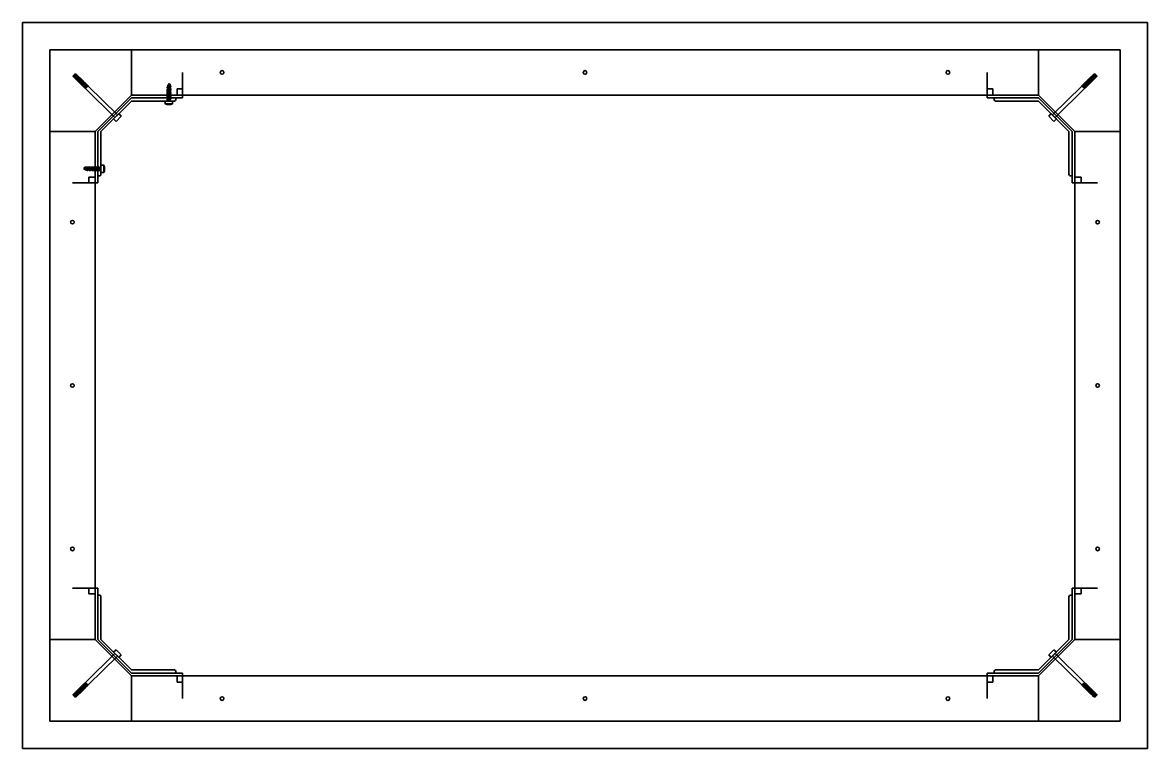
# Model space of a CAD drawing. Header units: millimetres. Extents: x 479 to 7862, y 682 to 3104.
# Drawn here: x 3227 to 4467, y 1640 to 2440 of the extents above; entities that cross this region are included whole.
import ezdxf

# ---------------------------------------------------------------- set-up
doc = ezdxf.new("R2010")
doc.units = ezdxf.units.MM
doc.layers.add('IF-DETL', color=4, linetype='Continuous', lineweight=35)
doc.layers.add('IF-FURN', color=7, linetype='Continuous', lineweight=35)

msp = doc.modelspace()

# ---------------------------------------------------------------- linework, layer by layer
at = {"layer": 'IF-DETL'}
for p, q in [((3284.7, 2383.8), (3282.2, 2381.2)), ((3284.7, 2383.8), (3285, 2383.5)), ((4408.8, 2383.8), (4408.6, 2383.5)), ((4408.8, 2383.8), (4411.3, 2381.2)), ((3386.6, 2369.2), (3387.3, 2370.9)), ((3388.3, 2373), (3387.5, 2371.3)), ((3389, 2371.8), (3388.3, 2373)), ((3389.6, 2371), (3389.6, 2371.5)), ((3389.6, 2370), (3389.6, 2370.7)), ((3389.6, 2369), (3389.6, 2369.7)), ((3389.6, 2368), (3389.6, 2368.7)), ((3389.6, 2368), (3389.6, 2368.5)), ((3389.6, 2367), (3389.6, 2367.7)), ((3389.6, 2366), (3389.6, 2366.7)), ((3389.6, 2365), (3389.6, 2365.7)), ((3389.6, 2364), (3389.6, 2364.7)), ((3389.6, 2364), (3389.6, 2364.5)), ((3389.6, 2363), (3389.6, 2363.7)), ((3389.6, 2362), (3389.6, 2362.7)), ((3389.6, 2361), (3389.6, 2361.7)), ((3389.6, 2360), (3389.6, 2360.7)), ((3389.6, 2360), (3389.6, 2360.5)), ((3389.6, 2359), (3389.6, 2359.7)), ((3389.6, 2358), (3389.6, 2358.7)), ((3389.6, 2357), (3389.6, 2357.7)), ((3389.6, 2356), (3389.6, 2356.7)), ((3389.6, 2356), (3389.6, 2356.5)), ((3295.2, 2279.9), (3294, 2279.2)), ((3294, 2279.2), (3295.7, 2278.4)), ((3296, 2280.4), (3295.5, 2280.4)), ((3297.8, 2277.4), (3296.1, 2278.2)), ((3297, 2280.4), (3296.3, 2280.4)), ((3298, 2280.4), (3297.3, 2280.4)), ((3299, 2280.4), (3298.3, 2280.4)), ((3299, 2280.4), (3298.5, 2280.4)), ((3300, 2280.4), (3299.3, 2280.4)), ((3301, 2280.4), (3300.3, 2280.4)), ((3302, 2280.4), (3301.3, 2280.4)), ((3303, 2280.4), (3302.3, 2280.4)), ((3303, 2280.4), (3302.5, 2280.4)), ((3304, 2280.4), (3303.3, 2280.4)), ((3305, 2280.4), (3304.3, 2280.4)), ((3306, 2280.4), (3305.3, 2280.4)), ((3307, 2280.4), (3306.3, 2280.4)), ((3307, 2280.4), (3306.5, 2280.4)), ((3308, 2280.4), (3307.3, 2280.4)), ((3309, 2280.4), (3308.3, 2280.4)), ((3310, 2280.4), (3309.3, 2280.4)), ((3311, 2280.4), (3310.3, 2280.4)), ((3311, 2280.4), (3310.5, 2280.4)), ((3284.7, 1696.7), (3282.2, 1699.2)), ((4408.8, 1696.7), (4411.3, 1699.2)), ((3284.7, 1696.7), (3285, 1696.9)), ((4408.8, 1696.7), (4408.6, 1696.9))]:
    msp.add_line(p, q, dxfattribs=at)
for centre, radius, start, end in [((3282.7, 2381.4), 0.485, 200.8289, 251.9692), ((3289.5, 2375), 9.17, 114.3621, 139.842), ((3283, 2381), 0.456, 191.5875, 261.2105), ((3289.9, 2374.7), 9.17, 114.3621, 139.842), ((3290.3, 2374.3), 9.17, 114.3621, 139.842), ((3289.2, 2375.4), 9.17, 114.3621, 127.3085), ((3290.6, 2374), 9.17, 114.3621, 139.842), ((3291, 2373.6), 9.17, 114.3621, 139.842), ((3291.3, 2373.3), 9.17, 114.3621, 139.842), ((3291.7, 2372.9), 9.17, 114.3621, 139.842), ((3292.1, 2372.6), 9.17, 114.3621, 139.842), ((3285.4, 2383.3), 0.417, 10.3756, 80.4907), ((3285.7, 2382.9), 0.484, 12.8503, 78.0161), ((3286.1, 2382.6), 0.417, 10.3756, 80.4907), ((3286.4, 2382.2), 0.484, 12.8503, 78.0161), ((3286.8, 2381.9), 0.417, 10.3756, 80.4907), ((3287.1, 2381.5), 0.484, 12.8503, 78.0161), ((3287.5, 2381.2), 0.417, 10.3756, 80.4907), ((3287.8, 2380.8), 0.484, 12.8503, 78.0161), ((3288.2, 2380.5), 0.417, 10.3756, 80.4907), ((4405.4, 2380.5), 0.417, 99.5093, 169.6244), ((4405.8, 2380.8), 0.484, 101.9839, 167.1497), ((4401.5, 2372.6), 9.17, 40.158, 65.6379), ((4406.1, 2381.2), 0.417, 99.5093, 169.6244), ((4401.9, 2372.9), 9.17, 40.158, 65.6379), ((4406.5, 2381.5), 0.484, 101.9839, 167.1497), ((4402.2, 2373.3), 9.17, 40.158, 65.6379), ((4406.8, 2381.9), 0.417, 99.5093, 169.6244), ((4402.6, 2373.6), 9.17, 40.158, 65.6379), ((4407.2, 2382.2), 0.484, 101.9839, 167.1497), ((4402.9, 2374), 9.17, 40.158, 65.6379), ((4407.5, 2382.6), 0.417, 99.5093, 169.6244), ((4403.3, 2374.3), 9.17, 40.158, 65.6379), ((4407.9, 2382.9), 0.484, 101.9839, 167.1497), ((4403.6, 2374.7), 9.17, 40.158, 65.6379), ((4408.2, 2383.3), 0.417, 99.5093, 169.6244), ((4404, 2375), 9.17, 40.158, 65.6379), ((4404.4, 2375.4), 9.17, 52.6915, 65.6379), ((4410.5, 2381), 0.456, 278.7895, 348.4125), ((4410.8, 2381.4), 0.485, 288.0308, 339.1711), ((3283.4, 2380.7), 0.43, 192.5232, 260.2749), ((3283.7, 2380.3), 0.456, 191.5875, 261.2105), ((3284.1, 2380), 0.43, 192.5232, 260.2749), ((3284.4, 2379.6), 0.456, 190.6217, 260.2447), ((3284.8, 2379.3), 0.43, 191.5573, 259.3091), ((3285.1, 2378.9), 0.456, 190.6217, 260.2447), ((3285.5, 2378.5), 0.43, 191.5573, 259.3091), ((3292.4, 2372.2), 9.17, 114.3621, 139.842), ((3285.8, 2378.2), 0.456, 190.6217, 260.2447), ((3292.8, 2371.8), 9.17, 114.3621, 139.842), ((3286.2, 2377.8), 0.43, 191.5573, 259.3091), ((3293.1, 2371.5), 9.17, 114.3621, 139.842), ((3286.6, 2377.5), 0.456, 190.6217, 260.2447), ((3293.5, 2371.1), 9.17, 114.3621, 139.842), ((3286.9, 2377.1), 0.43, 191.5573, 259.3091), ((3293.8, 2370.8), 9.17, 114.3621, 139.842), ((3287.3, 2376.8), 0.456, 190.6217, 260.2447), ((3294.2, 2370.4), 9.17, 114.3621, 139.842), ((3287.6, 2376.4), 0.43, 191.5573, 259.3091), ((3294.5, 2370.1), 9.17, 114.3621, 139.842), ((3288, 2376.1), 0.456, 190.6217, 260.2447), ((3294.9, 2369.7), 9.17, 114.3621, 139.842), ((3288.3, 2375.7), 0.43, 191.5573, 259.3091), ((3295.2, 2369.4), 9.17, 114.3621, 139.842), ((3288.7, 2375.4), 0.456, 190.6217, 260.2447), ((3288.5, 2380.1), 0.484, 12.8503, 78.0161), ((3295.6, 2369), 9.17, 114.3621, 139.842), ((3289, 2375), 0.43, 191.5573, 259.3091), ((3288.9, 2379.8), 0.417, 10.3756, 80.4907), ((3296, 2368.7), 9.17, 114.3621, 139.842), ((3289.4, 2374.7), 0.456, 190.6217, 260.2447), ((3289.2, 2379.4), 0.484, 12.8503, 78.0161), ((3296.3, 2368.3), 9.17, 114.3621, 139.842), ((3289.7, 2374.3), 0.43, 191.5573, 259.3091), ((3289.6, 2379.1), 0.417, 10.3756, 80.4907), ((3296.7, 2368), 9.17, 114.3621, 139.842), ((3290.1, 2374), 0.456, 190.6217, 260.2447), ((3289.9, 2378.7), 0.484, 12.8503, 78.0161), ((3297, 2367.6), 9.17, 114.3621, 139.842), ((3290.5, 2373.6), 0.43, 191.5573, 259.3091), ((3290.3, 2378.4), 0.417, 10.3756, 80.4907), ((3297.4, 2367.3), 9.17, 114.3621, 139.842), ((3290.8, 2373.3), 0.456, 190.6217, 260.2447), ((3297.7, 2366.9), 9.17, 114.3621, 139.842), ((3291.2, 2372.9), 0.43, 191.5573, 259.3091), ((3290.7, 2378), 0.484, 12.8503, 78.0161), ((3291.1, 2377.7), 0.417, 10.3756, 80.4907), ((3298.1, 2366.6), 9.17, 114.3621, 139.842), ((3291.5, 2372.6), 0.456, 190.6217, 260.2447), ((3291.4, 2377.3), 0.484, 12.8503, 78.0161), ((3298.5, 2366.2), 9.17, 114.3621, 139.842), ((3291.9, 2372.2), 0.43, 191.5573, 259.3091), ((3291.8, 2377), 0.417, 10.3756, 80.4907), ((3298.8, 2365.9), 9.17, 114.3621, 139.842), ((3292.2, 2371.9), 0.456, 190.6217, 260.2447), ((3292.1, 2376.6), 0.484, 12.8503, 78.0161), ((3299.2, 2365.6), 9.17, 114.3621, 139.842), ((3292.6, 2371.5), 0.43, 191.5573, 259.3091), ((3292.5, 2376.3), 0.417, 10.3756, 80.4907), ((3299.5, 2365.2), 9.17, 114.3621, 139.842), ((3293, 2371.2), 0.456, 190.6217, 260.2447), ((3292.8, 2375.9), 0.484, 12.8503, 78.0161), ((3299.9, 2364.8), 9.17, 114.3621, 139.842), ((3293.3, 2370.8), 0.43, 191.5573, 259.3091), ((3300.2, 2364.5), 9.17, 114.3621, 139.842), ((3293.7, 2370.5), 0.456, 190.6217, 260.2447), ((3293.2, 2375.6), 0.417, 10.3756, 80.4907), ((3293.5, 2375.2), 0.484, 12.8503, 78.0161), ((3300.6, 2364.1), 9.17, 114.3621, 139.842), ((3294, 2370.1), 0.43, 191.5573, 259.3091), ((3300.9, 2363.8), 9.17, 114.3621, 139.842), ((3294.4, 2369.8), 0.456, 190.6217, 260.2447), ((3293.9, 2374.9), 0.417, 10.3756, 80.4907), ((3294.2, 2374.5), 0.484, 12.8503, 78.0161), ((3301.3, 2363.4), 9.17, 114.3621, 139.842), ((3294.7, 2369.4), 0.43, 191.5573, 259.3091), ((3301.7, 2363.1), 9.17, 114.3621, 139.842), ((3295.1, 2369.1), 0.456, 190.6217, 260.2447), ((3294.6, 2374.2), 0.417, 10.3756, 80.4907), ((3294.9, 2373.8), 0.484, 12.8503, 78.0161), ((3302, 2362.7), 9.17, 114.3621, 139.842), ((3295.4, 2368.7), 0.43, 191.5573, 259.3091), ((3295.4, 2373.5), 0.417, 10.3756, 80.4907), ((3302.4, 2362.4), 9.17, 114.3621, 139.842), ((3302.7, 2362), 9.17, 114.3621, 139.842), ((3295.7, 2373.1), 0.484, 12.8503, 78.0161), ((3296, 2372.8), 0.417, 10.3756, 80.4907), ((3303.1, 2361.7), 9.17, 114.3621, 139.842), ((3296.3, 2372.4), 0.484, 12.8503, 78.0161), ((3296.7, 2372.1), 0.417, 10.3756, 80.4907), ((3297.1, 2371.7), 0.484, 12.8503, 78.0161), ((3297.5, 2371.4), 0.417, 10.3756, 80.4907), ((3297.8, 2371), 0.484, 12.8503, 78.0161), ((3298.2, 2370.7), 0.417, 10.3756, 80.4907), ((3298.5, 2370.3), 0.484, 12.8503, 78.0161), ((3298.9, 2370), 0.417, 10.3756, 80.4907), ((3389.8, 2367.2), 3.87, 94.0462, 156.7862), ((3389.8, 2366.2), 3.87, 94.0462, 156.7862), ((3389.8, 2365.2), 3.87, 94.0462, 156.7862), ((3386.7, 2368.6), 0.446, 174.2849, 248.8715), ((3389.8, 2367.1), 3.55, 86.8539, 154.2341), ((3389.8, 2366.1), 3.55, 86.8539, 154.2341), ((3389.8, 2365.1), 3.55, 86.8539, 154.2341), ((3387.4, 2370.9), 0.283, 127.7567, 232.2433), ((3389.5, 2368), 3.87, 94.0462, 124.9729), ((3389.4, 2368), 3.55, 86.8539, 125.8956), ((3389.2, 2371.4), 0.427, 11.5669, 85.4957), ((3389.3, 2370.7), 0.814, 8.1237, 72.9261), ((3389.3, 2369.7), 0.814, 8.1237, 72.9261), ((3389.3, 2368.7), 0.814, 8.1237, 72.9261), ((3389.3, 2367.7), 0.814, 8.1237, 72.9261), ((3390, 2370.9), 0.171, 267.8912, 20.5514), ((3390, 2369.9), 0.171, 267.8912, 20.5514), ((3390, 2368.9), 0.171, 267.8912, 20.5514), ((4394.7, 2370), 0.417, 99.5093, 169.6244), ((4390.5, 2361.7), 9.17, 40.158, 65.6379), ((4395.1, 2370.3), 0.484, 101.9839, 167.1497), ((4390.8, 2362), 9.17, 40.158, 65.6379), ((4395.4, 2370.7), 0.417, 99.5093, 169.6244), ((4391.2, 2362.4), 9.17, 40.158, 65.6379), ((4395.8, 2371), 0.484, 101.9839, 167.1497), ((4391.5, 2362.7), 9.17, 40.158, 65.6379), ((4396.1, 2371.4), 0.417, 99.5093, 169.6244), ((4391.9, 2363.1), 9.17, 40.158, 65.6379), ((4396.5, 2371.7), 0.484, 101.9839, 167.1497), ((4392.2, 2363.4), 9.17, 40.158, 65.6379), ((4396.8, 2372.1), 0.417, 99.5093, 169.6244), ((4392.6, 2363.8), 9.17, 40.158, 65.6379), ((4397.2, 2372.4), 0.484, 101.9839, 167.1497), ((4393, 2364.1), 9.17, 40.158, 65.6379), ((4397.5, 2372.8), 0.417, 99.5093, 169.6244), ((4393.3, 2364.5), 9.17, 40.158, 65.6379), ((4397.9, 2373.1), 0.484, 101.9839, 167.1497), ((4393.7, 2364.8), 9.17, 40.158, 65.6379), ((4398.2, 2373.5), 0.417, 99.5093, 169.6244), ((4394, 2365.2), 9.17, 40.158, 65.6379), ((4398.6, 2373.8), 0.484, 101.9839, 167.1497), ((4394.4, 2365.6), 9.17, 40.158, 65.6379), ((4398.1, 2368.7), 0.43, 280.6909, 348.4427), ((4398.9, 2374.2), 0.417, 99.5093, 169.6244), ((4394.8, 2365.9), 9.17, 40.158, 65.6379), ((4398.5, 2369.1), 0.456, 279.7553, 349.3783), ((4399.3, 2374.5), 0.484, 101.9839, 167.1497), ((4395.1, 2366.2), 9.17, 40.158, 65.6379), ((4398.8, 2369.4), 0.43, 280.6909, 348.4427), ((4399.7, 2374.9), 0.417, 99.5093, 169.6244), ((4395.5, 2366.6), 9.17, 40.158, 65.6379), ((4399.2, 2369.8), 0.456, 279.7553, 349.3783), ((4400.1, 2375.2), 0.484, 101.9839, 167.1497), ((4395.8, 2366.9), 9.17, 40.158, 65.6379), ((4399.5, 2370.1), 0.43, 280.6909, 348.4427), ((4400.4, 2375.6), 0.417, 99.5093, 169.6244), ((4396.2, 2367.3), 9.17, 40.158, 65.6379), ((4399.9, 2370.5), 0.456, 279.7553, 349.3783), ((4400.8, 2375.9), 0.484, 101.9839, 167.1497), ((4396.5, 2367.6), 9.17, 40.158, 65.6379), ((4400.3, 2370.8), 0.43, 280.6909, 348.4427), ((4401.1, 2376.3), 0.417, 99.5093, 169.6244), ((4396.9, 2368), 9.17, 40.158, 65.6379), ((4400.6, 2371.2), 0.456, 279.7553, 349.3783), ((4401.5, 2376.6), 0.484, 101.9839, 167.1497), ((4397.2, 2368.3), 9.17, 40.158, 65.6379), ((4401, 2371.5), 0.43, 280.6909, 348.4427), ((4401.8, 2377), 0.417, 99.5093, 169.6244), ((4397.6, 2368.7), 9.17, 40.158, 65.6379), ((4401.3, 2371.9), 0.456, 279.7553, 349.3783), ((4402.2, 2377.3), 0.484, 101.9839, 167.1497), ((4397.9, 2369), 9.17, 40.158, 65.6379), ((4401.7, 2372.2), 0.43, 280.6909, 348.4427), ((4402.5, 2377.7), 0.417, 99.5093, 169.6244), ((4398.3, 2369.4), 9.17, 40.158, 65.6379), ((4402, 2372.6), 0.456, 279.7553, 349.3783), ((4402.9, 2378), 0.484, 101.9839, 167.1497), ((4398.7, 2369.7), 9.17, 40.158, 65.6379), ((4402.4, 2372.9), 0.43, 280.6909, 348.4427), ((4403.2, 2378.4), 0.417, 99.5093, 169.6244), ((4399, 2370.1), 9.17, 40.158, 65.6379), ((4402.7, 2373.3), 0.456, 279.7553, 349.3783), ((4403.6, 2378.7), 0.484, 101.9839, 167.1497), ((4399.4, 2370.4), 9.17, 40.158, 65.6379), ((4403.1, 2373.6), 0.43, 280.6909, 348.4427), ((4403.9, 2379.1), 0.417, 99.5093, 169.6244), ((4399.7, 2370.8), 9.17, 40.158, 65.6379), ((4403.4, 2374), 0.456, 279.7553, 349.3783), ((4404.3, 2379.4), 0.484, 101.9839, 167.1497), ((4400.1, 2371.1), 9.17, 40.158, 65.6379), ((4403.8, 2374.3), 0.43, 280.6909, 348.4427), ((4404.6, 2379.8), 0.417, 99.5093, 169.6244), ((4400.4, 2371.5), 9.17, 40.158, 65.6379), ((4404.2, 2374.7), 0.456, 279.7553, 349.3783), ((4405, 2380.1), 0.484, 101.9839, 167.1497), ((4400.8, 2371.8), 9.17, 40.158, 65.6379), ((4404.5, 2375), 0.43, 280.6909, 348.4427), ((4401.2, 2372.2), 9.17, 40.158, 65.6379), ((4404.9, 2375.4), 0.456, 279.7553, 349.3783), ((4405.2, 2375.7), 0.43, 280.6909, 348.4427), ((4405.6, 2376.1), 0.456, 279.7553, 349.3783), ((4405.9, 2376.4), 0.43, 280.6909, 348.4427), ((4406.3, 2376.8), 0.456, 279.7553, 349.3783), ((4406.7, 2377.1), 0.43, 280.6909, 348.4427), ((4407, 2377.5), 0.456, 279.7553, 349.3783), ((4407.4, 2377.8), 0.43, 280.6909, 348.4427), ((4407.7, 2378.2), 0.456, 279.7553, 349.3783), ((4408.1, 2378.5), 0.43, 280.6909, 348.4427), ((4408.4, 2378.9), 0.456, 279.7553, 349.3783), ((4408.8, 2379.3), 0.43, 280.6909, 348.4427), ((4409.1, 2379.6), 0.456, 279.7553, 349.3783), ((4409.5, 2380), 0.43, 279.7251, 347.4768), ((4409.8, 2380.3), 0.456, 278.7895, 348.4125), ((4410.2, 2380.7), 0.43, 279.7251, 347.4768), ((3295.8, 2368.4), 0.456, 190.6217, 260.2447), ((3296.2, 2368), 0.43, 191.5573, 259.3091), ((3389.8, 2364.2), 3.87, 94.0462, 156.7862), ((3386.7, 2367.6), 0.446, 174.2849, 248.8715), ((3389.8, 2363.2), 3.87, 94.0462, 156.7862), ((3386.7, 2366.6), 0.446, 174.2849, 248.8715), ((3389.8, 2362.2), 3.87, 94.0462, 156.7862), ((3386.7, 2365.6), 0.446, 174.2849, 248.8715), ((3389.8, 2361.2), 3.87, 94.0462, 156.7862), ((3386.7, 2364.6), 0.446, 174.2849, 248.8715), ((3389.8, 2360.2), 3.87, 94.0462, 156.7862), ((3386.7, 2363.6), 0.446, 174.2849, 248.8715), ((3389.8, 2359.2), 3.87, 94.0462, 156.7862), ((3386.7, 2362.6), 0.446, 174.2849, 248.8715), ((3389.8, 2358.2), 3.87, 94.0462, 156.7862), ((3386.7, 2361.6), 0.446, 174.2849, 248.8715), ((3389.8, 2357.2), 3.87, 94.0462, 156.7862), ((3386.7, 2360.6), 0.446, 174.2849, 248.8715), ((3389.8, 2356.2), 3.87, 94.0462, 156.7862), ((3386.7, 2359.6), 0.446, 174.2849, 248.8715), ((3389.8, 2355.2), 3.87, 94.0462, 156.7862), ((3386.7, 2358.6), 0.446, 174.2849, 248.8715), ((3389.8, 2354.2), 3.87, 94.0462, 156.7862), ((3386.7, 2357.6), 0.446, 174.2849, 248.8715), ((3389.8, 2353.2), 3.87, 94.0462, 156.7862), ((3386.7, 2356.6), 0.446, 174.2849, 248.8715), ((3389.8, 2352.2), 3.87, 94.0462, 156.7862), ((3389.8, 2364.1), 3.55, 86.8539, 154.2341), ((3389.8, 2363.1), 3.55, 86.8539, 154.2341), ((3389.8, 2362.1), 3.55, 86.8539, 154.2341), ((3389.8, 2361.1), 3.55, 86.8539, 154.2341), ((3389.8, 2360.1), 3.55, 86.8539, 154.2341), ((3389.8, 2359.1), 3.55, 86.8539, 154.2341), ((3389.8, 2358.1), 3.55, 86.8539, 154.2341), ((3389.8, 2357.1), 3.55, 86.8539, 154.2341), ((3389.8, 2356.1), 3.55, 86.8539, 154.2341), ((3389.8, 2355.1), 3.55, 86.8539, 154.2341), ((3389.8, 2354.1), 3.55, 86.8539, 154.2341), ((3389.8, 2353.1), 3.55, 86.8539, 154.2341), ((3389.3, 2366.7), 0.814, 8.1237, 72.9261), ((3389.3, 2365.7), 0.814, 8.1237, 72.9261), ((3389.3, 2364.7), 0.814, 8.1237, 72.9261), ((3389.3, 2363.7), 0.814, 8.1237, 72.9261), ((3389.3, 2362.7), 0.814, 8.1237, 72.9261), ((3389.3, 2361.7), 0.814, 8.1237, 72.9261), ((3389.3, 2360.7), 0.814, 8.1237, 72.9261), ((3389.3, 2359.7), 0.814, 8.1237, 72.9261), ((3389.3, 2358.7), 0.814, 8.1237, 72.9261), ((3389.3, 2357.7), 0.814, 8.1237, 72.9261), ((3389.3, 2356.4), 0.814, 8.1237, 72.9261), ((3389.3, 2355.7), 0.814, 8.1237, 72.9261), ((3390, 2367.9), 0.171, 267.8912, 20.5514), ((3390, 2366.9), 0.171, 267.8912, 20.5514), ((3390, 2365.9), 0.171, 267.8912, 20.5514), ((3390, 2364.9), 0.171, 267.8912, 20.5514), ((3390, 2363.9), 0.171, 267.8912, 20.5514), ((3390, 2362.9), 0.171, 267.8912, 20.5514), ((3390, 2361.9), 0.171, 267.8912, 20.5514), ((3390, 2360.9), 0.171, 267.8912, 20.5514), ((3390, 2359.9), 0.171, 267.8912, 20.5514), ((3390, 2358.9), 0.171, 267.8912, 20.5514), ((3390, 2357.9), 0.171, 267.8912, 20.5514), ((3390, 2356.5), 0.171, 267.8912, 20.5514), ((4397.4, 2368), 0.43, 280.6909, 348.4427), ((4397.7, 2368.4), 0.456, 279.7553, 349.3783), ((3386.7, 2355.6), 0.446, 174.2849, 248.8715), ((3386.7, 2354.6), 0.446, 174.2849, 248.8715), ((3389.8, 2352.1), 3.55, 86.8539, 154.2341), ((3390, 2355.9), 0.171, 267.8912, 20.5514), ((3295.6, 2280), 0.427, 101.5669, 175.4957), ((3299, 2280.3), 3.87, 184.0462, 214.9729), ((3296.3, 2280.2), 0.814, 98.1237, 162.9261), ((3299, 2280.2), 3.55, 176.8539, 215.8956), ((3296.1, 2278.3), 0.283, 217.7567, 322.2433), ((3299.8, 2280.7), 3.87, 184.0462, 246.7862), ((3296.1, 2280.8), 0.171, 357.8912, 110.5514), ((3299.9, 2280.6), 3.55, 176.8539, 244.2341), ((3297.3, 2280.2), 0.814, 98.1237, 162.9261), ((3300.8, 2280.7), 3.87, 184.0462, 246.7862), ((3297.1, 2280.8), 0.171, 357.8912, 110.5514), ((3300.9, 2280.6), 3.55, 176.8539, 244.2341), ((3298.3, 2280.2), 0.814, 98.1237, 162.9261), ((3301.8, 2280.7), 3.87, 184.0462, 246.7862), ((3298.1, 2280.8), 0.171, 357.8912, 110.5514), ((3301.9, 2280.6), 3.55, 176.8539, 244.2341), ((3298.4, 2277.6), 0.446, 264.2849, 338.8715), ((3299.3, 2280.2), 0.814, 98.1237, 162.9261), ((3302.8, 2280.7), 3.87, 184.0462, 246.7862), ((3299.1, 2280.8), 0.171, 357.8912, 110.5514), ((3302.9, 2280.6), 3.55, 176.8539, 244.2341), ((3299.4, 2277.6), 0.446, 264.2849, 338.8715), ((3300.3, 2280.2), 0.814, 98.1237, 162.9261), ((3303.8, 2280.7), 3.87, 184.0462, 246.7862), ((3300.1, 2280.8), 0.171, 357.8912, 110.5514), ((3303.9, 2280.6), 3.55, 176.8539, 244.2341), ((3300.4, 2277.6), 0.446, 264.2849, 338.8715), ((3301.3, 2280.2), 0.814, 98.1237, 162.9261), ((3304.8, 2280.7), 3.87, 184.0462, 246.7862), ((3301.1, 2280.8), 0.171, 357.8912, 110.5514), ((3304.9, 2280.6), 3.55, 176.8539, 244.2341), ((3301.4, 2277.6), 0.446, 264.2849, 338.8715), ((3302.3, 2280.2), 0.814, 98.1237, 162.9261), ((3305.8, 2280.7), 3.87, 184.0462, 246.7862), ((3302.1, 2280.8), 0.171, 357.8912, 110.5514), ((3305.9, 2280.6), 3.55, 176.8539, 244.2341), ((3302.4, 2277.6), 0.446, 264.2849, 338.8715), ((3303.3, 2280.2), 0.814, 98.1237, 162.9261), ((3306.8, 2280.7), 3.87, 184.0462, 246.7862), ((3303.1, 2280.8), 0.171, 357.8912, 110.5514), ((3306.9, 2280.6), 3.55, 176.8539, 244.2341), ((3303.4, 2277.6), 0.446, 264.2849, 338.8715), ((3304.3, 2280.2), 0.814, 98.1237, 162.9261), ((3307.8, 2280.7), 3.87, 184.0462, 246.7862), ((3304.1, 2280.8), 0.171, 357.8912, 110.5514), ((3307.9, 2280.6), 3.55, 176.8539, 244.2341), ((3304.4, 2277.6), 0.446, 264.2849, 338.8715), ((3305.3, 2280.2), 0.814, 98.1237, 162.9261), ((3308.8, 2280.7), 3.87, 184.0462, 246.7862), ((3305.1, 2280.8), 0.171, 357.8912, 110.5514), ((3308.9, 2280.6), 3.55, 176.8539, 244.2341), ((3305.4, 2277.6), 0.446, 264.2849, 338.8715), ((3306.3, 2280.2), 0.814, 98.1237, 162.9261), ((3309.8, 2280.7), 3.87, 184.0462, 246.7862), ((3306.1, 2280.8), 0.171, 357.8912, 110.5514), ((3309.9, 2280.6), 3.55, 176.8539, 244.2341), ((3306.4, 2277.6), 0.446, 264.2849, 338.8715), ((3307.3, 2280.2), 0.814, 98.1237, 162.9261), ((3310.8, 2280.7), 3.87, 184.0462, 246.7862), ((3307.1, 2280.8), 0.171, 357.8912, 110.5514), ((3310.9, 2280.6), 3.55, 176.8539, 244.2341), ((3307.4, 2277.6), 0.446, 264.2849, 338.8715), ((3308.3, 2280.2), 0.814, 98.1237, 162.9261), ((3311.8, 2280.7), 3.87, 184.0462, 246.7862), ((3308.1, 2280.8), 0.171, 357.8912, 110.5514), ((3311.9, 2280.6), 3.55, 176.8539, 244.2341), ((3308.4, 2277.6), 0.446, 264.2849, 338.8715), ((3309.3, 2280.2), 0.814, 98.1237, 162.9261), ((3312.8, 2280.7), 3.87, 184.0462, 246.7862), ((3309.1, 2280.8), 0.171, 357.8912, 110.5514), ((3312.9, 2280.6), 3.55, 176.8539, 244.2341), ((3309.4, 2277.6), 0.446, 264.2849, 338.8715), ((3310.3, 2280.2), 0.814, 98.1237, 162.9261), ((3313.8, 2280.7), 3.87, 184.0462, 246.7862), ((3310.1, 2280.8), 0.171, 357.8912, 110.5514), ((3313.9, 2280.6), 3.55, 176.8539, 244.2341), ((3310.4, 2277.6), 0.446, 264.2849, 338.8715), ((3311.3, 2280.2), 0.814, 98.1237, 162.9261), ((3314.8, 2280.7), 3.87, 184.0462, 246.7862), ((3311.1, 2280.8), 0.171, 357.8912, 110.5514), ((3314.9, 2280.6), 3.55, 176.8539, 244.2341), ((3311.4, 2277.6), 0.446, 264.2849, 338.8715), ((3312.4, 2277.6), 0.446, 264.2849, 338.8715), ((3294.7, 1711), 0.43, 100.6909, 168.4427), ((3295.1, 1711.3), 0.456, 99.7553, 169.3783), ((3301.7, 1717.3), 9.17, 220.158, 245.6379), ((3295.4, 1711.7), 0.43, 100.6909, 168.4427), ((3302, 1717.7), 9.17, 220.158, 245.6379), ((3295.8, 1712), 0.456, 99.7553, 169.3783), ((3302.4, 1718), 9.17, 220.158, 245.6379), ((3296.2, 1712.4), 0.43, 100.6909, 168.4427), ((3302.7, 1718.4), 9.17, 220.158, 245.6379), ((3303.1, 1718.7), 9.17, 220.158, 245.6379), ((4390.5, 1718.7), 9.17, 294.3621, 319.842), ((4390.8, 1718.4), 9.17, 294.3621, 319.842), ((4391.2, 1718), 9.17, 294.3621, 319.842), ((4391.5, 1717.7), 9.17, 294.3621, 319.842), ((4391.9, 1717.3), 9.17, 294.3621, 319.842), ((4397.4, 1712.4), 0.43, 11.5573, 79.3091), ((4397.7, 1712), 0.456, 10.6217, 80.2447), ((4398.1, 1711.7), 0.43, 11.5573, 79.3091), ((4398.5, 1711.3), 0.456, 10.6217, 80.2447), ((4398.8, 1711), 0.43, 11.5573, 79.3091), ((3282.7, 1699.1), 0.485, 108.0308, 159.1711), ((3289.5, 1705.4), 9.17, 220.158, 245.6379), ((3283, 1699.4), 0.456, 98.7895, 168.4125), ((3283.4, 1699.8), 0.43, 99.7251, 167.4768), ((3289.9, 1705.8), 9.17, 220.158, 245.6379), ((3283.7, 1700.1), 0.456, 98.7895, 168.4125), ((3290.3, 1706.1), 9.17, 220.158, 245.6379), ((3290.6, 1706.5), 9.17, 220.158, 245.6379), ((3284.1, 1700.5), 0.43, 99.7251, 167.4768), ((3284.4, 1700.8), 0.456, 99.7553, 169.3783), ((3291, 1706.8), 9.17, 220.158, 245.6379), ((3284.8, 1701.2), 0.43, 100.6909, 168.4427), ((3291.3, 1707.2), 9.17, 220.158, 245.6379), ((3285.1, 1701.5), 0.456, 99.7553, 169.3783), ((3291.7, 1707.5), 9.17, 220.158, 245.6379), ((3285.5, 1701.9), 0.43, 100.6909, 168.4427), ((3292.1, 1707.9), 9.17, 220.158, 245.6379), ((3285.8, 1702.2), 0.456, 99.7553, 169.3783), ((3292.4, 1708.2), 9.17, 220.158, 245.6379), ((3286.2, 1702.6), 0.43, 100.6909, 168.4427), ((3292.8, 1708.6), 9.17, 220.158, 245.6379), ((3286.6, 1702.9), 0.456, 99.7553, 169.3783), ((3293.1, 1708.9), 9.17, 220.158, 245.6379), ((3286.9, 1703.3), 0.43, 100.6909, 168.4427), ((3293.5, 1709.3), 9.17, 220.158, 245.6379), ((3287.3, 1703.6), 0.456, 99.7553, 169.3783), ((3293.8, 1709.6), 9.17, 220.158, 245.6379), ((3287.6, 1704), 0.43, 100.6909, 168.4427), ((3294.2, 1710), 9.17, 220.158, 245.6379), ((3287.1, 1698.9), 0.484, 281.9839, 347.1497), ((3288, 1704.3), 0.456, 99.7553, 169.3783), ((3294.5, 1710.3), 9.17, 220.158, 245.6379), ((3287.5, 1699.2), 0.417, 279.5093, 349.6244), ((3288.3, 1704.7), 0.43, 100.6909, 168.4427), ((3294.9, 1710.7), 9.17, 220.158, 245.6379), ((3287.8, 1699.6), 0.484, 281.9839, 347.1497), ((3288.7, 1705), 0.456, 99.7553, 169.3783), ((3295.2, 1711), 9.17, 220.158, 245.6379), ((3288.2, 1699.9), 0.417, 279.5093, 349.6244), ((3289, 1705.4), 0.43, 100.6909, 168.4427), ((3295.6, 1711.4), 9.17, 220.158, 245.6379), ((3288.5, 1700.3), 0.484, 281.9839, 347.1497), ((3289.4, 1705.7), 0.456, 99.7553, 169.3783), ((3296, 1711.7), 9.17, 220.158, 245.6379), ((3288.9, 1700.6), 0.417, 279.5093, 349.6244), ((3289.7, 1706.1), 0.43, 100.6909, 168.4427), ((3296.3, 1712.1), 9.17, 220.158, 245.6379), ((3289.2, 1701), 0.484, 281.9839, 347.1497), ((3290.1, 1706.4), 0.456, 99.7553, 169.3783), ((3296.7, 1712.4), 9.17, 220.158, 245.6379), ((3289.6, 1701.3), 0.417, 279.5093, 349.6244), ((3290.5, 1706.8), 0.43, 100.6909, 168.4427), ((3297, 1712.8), 9.17, 220.158, 245.6379), ((3289.9, 1701.7), 0.484, 281.9839, 347.1497), ((3290.8, 1707.1), 0.456, 99.7553, 169.3783), ((3297.4, 1713.1), 9.17, 220.158, 245.6379), ((3290.3, 1702), 0.417, 279.5093, 349.6244), ((3291.2, 1707.5), 0.43, 100.6909, 168.4427), ((3297.7, 1713.5), 9.17, 220.158, 245.6379), ((3290.7, 1702.4), 0.484, 281.9839, 347.1497), ((3291.5, 1707.8), 0.456, 99.7553, 169.3783), ((3298.1, 1713.8), 9.17, 220.158, 245.6379), ((3291.1, 1702.7), 0.417, 279.5093, 349.6244), ((3291.9, 1708.2), 0.43, 100.6909, 168.4427), ((3298.5, 1714.2), 9.17, 220.158, 245.6379), ((3291.4, 1703.1), 0.484, 281.9839, 347.1497), ((3292.2, 1708.5), 0.456, 99.7553, 169.3783), ((3298.8, 1714.5), 9.17, 220.158, 245.6379), ((3291.8, 1703.5), 0.417, 279.5093, 349.6244), ((3292.6, 1708.9), 0.43, 100.6909, 168.4427), ((3299.2, 1714.9), 9.17, 220.158, 245.6379), ((3292.1, 1703.8), 0.484, 281.9839, 347.1497), ((3293, 1709.2), 0.456, 99.7553, 169.3783), ((3299.5, 1715.2), 9.17, 220.158, 245.6379), ((3292.5, 1704.1), 0.417, 279.5093, 349.6244), ((3293.3, 1709.6), 0.43, 100.6909, 168.4427), ((3299.9, 1715.6), 9.17, 220.158, 245.6379), ((3292.8, 1704.5), 0.484, 281.9839, 347.1497), ((3293.7, 1709.9), 0.456, 99.7553, 169.3783), ((3300.2, 1715.9), 9.17, 220.158, 245.6379), ((3293.2, 1704.9), 0.417, 279.5093, 349.6244), ((3294, 1710.3), 0.43, 100.6909, 168.4427), ((3300.6, 1716.3), 9.17, 220.158, 245.6379), ((3293.5, 1705.2), 0.484, 281.9839, 347.1497), ((3294.4, 1710.6), 0.456, 99.7553, 169.3783), ((3300.9, 1716.6), 9.17, 220.158, 245.6379), ((3293.9, 1705.6), 0.417, 279.5093, 349.6244), ((3301.3, 1717), 9.17, 220.158, 245.6379), ((3294.2, 1705.9), 0.484, 281.9839, 347.1497), ((3294.6, 1706.3), 0.417, 279.5093, 349.6244), ((3294.9, 1706.6), 0.484, 281.9839, 347.1497), ((3295.4, 1706.9), 0.417, 279.5093, 349.6244), ((3295.7, 1707.3), 0.484, 281.9839, 347.1497), ((3296, 1707.7), 0.417, 279.5093, 349.6244), ((3296.3, 1708.1), 0.484, 281.9839, 347.1497), ((3296.7, 1708.4), 0.417, 279.5093, 349.6244), ((3297.1, 1708.8), 0.484, 281.9839, 347.1497), ((3297.5, 1709.1), 0.417, 279.5093, 349.6244), ((3297.8, 1709.5), 0.484, 281.9839, 347.1497), ((3298.2, 1709.8), 0.417, 279.5093, 349.6244), ((3298.5, 1710.2), 0.484, 281.9839, 347.1497), ((3298.9, 1710.5), 0.417, 279.5093, 349.6244), ((4394.7, 1710.5), 0.417, 190.3756, 260.4907), ((4395.1, 1710.2), 0.484, 192.8503, 258.0161), ((4395.4, 1709.8), 0.417, 190.3756, 260.4907), ((4395.8, 1709.5), 0.484, 192.8503, 258.0161), ((4396.1, 1709.1), 0.417, 190.3756, 260.4907), ((4392.2, 1717), 9.17, 294.3621, 319.842), ((4396.5, 1708.8), 0.484, 192.8503, 258.0161), ((4392.6, 1716.6), 9.17, 294.3621, 319.842), ((4396.8, 1708.4), 0.417, 190.3756, 260.4907), ((4393, 1716.3), 9.17, 294.3621, 319.842), ((4397.2, 1708.1), 0.484, 192.8503, 258.0161), ((4393.3, 1715.9), 9.17, 294.3621, 319.842), ((4397.5, 1707.7), 0.417, 190.3756, 260.4907), ((4393.7, 1715.6), 9.17, 294.3621, 319.842), ((4397.9, 1707.3), 0.484, 192.8503, 258.0161), ((4394, 1715.2), 9.17, 294.3621, 319.842), ((4398.2, 1706.9), 0.417, 190.3756, 260.4907), ((4394.4, 1714.9), 9.17, 294.3621, 319.842), ((4398.6, 1706.6), 0.484, 192.8503, 258.0161), ((4394.8, 1714.5), 9.17, 294.3621, 319.842), ((4398.9, 1706.3), 0.417, 190.3756, 260.4907), ((4399.3, 1705.9), 0.484, 192.8503, 258.0161), ((4395.1, 1714.2), 9.17, 294.3621, 319.842), ((4399.2, 1710.6), 0.456, 10.6217, 80.2447), ((4395.5, 1713.8), 9.17, 294.3621, 319.842), ((4399.7, 1705.6), 0.417, 190.3756, 260.4907), ((4399.5, 1710.3), 0.43, 11.5573, 79.3091), ((4395.8, 1713.5), 9.17, 294.3621, 319.842), ((4400.1, 1705.2), 0.484, 192.8503, 258.0161), ((4399.9, 1709.9), 0.456, 10.6217, 80.2447), ((4396.2, 1713.1), 9.17, 294.3621, 319.842), ((4400.4, 1704.9), 0.417, 190.3756, 260.4907), ((4400.3, 1709.6), 0.43, 11.5573, 79.3091), ((4396.5, 1712.8), 9.17, 294.3621, 319.842), ((4400.8, 1704.5), 0.484, 192.8503, 258.0161), ((4400.6, 1709.2), 0.456, 10.6217, 80.2447), ((4396.9, 1712.4), 9.17, 294.3621, 319.842), ((4401.1, 1704.1), 0.417, 190.3756, 260.4907), ((4401, 1708.9), 0.43, 11.5573, 79.3091), ((4397.2, 1712.1), 9.17, 294.3621, 319.842), ((4401.5, 1703.8), 0.484, 192.8503, 258.0161), ((4401.3, 1708.5), 0.456, 10.6217, 80.2447), ((4397.6, 1711.7), 9.17, 294.3621, 319.842), ((4401.8, 1703.5), 0.417, 190.3756, 260.4907), ((4397.9, 1711.4), 9.17, 294.3621, 319.842), ((4402.2, 1703.1), 0.484, 192.8503, 258.0161), ((4401.7, 1708.2), 0.43, 11.5573, 79.3091), ((4402, 1707.8), 0.456, 10.6217, 80.2447), ((4398.3, 1711), 9.17, 294.3621, 319.842), ((4402.5, 1702.7), 0.417, 190.3756, 260.4907), ((4398.7, 1710.7), 9.17, 294.3621, 319.842), ((4402.9, 1702.4), 0.484, 192.8503, 258.0161), ((4402.4, 1707.5), 0.43, 11.5573, 79.3091), ((4402.7, 1707.1), 0.456, 10.6217, 80.2447), ((4399, 1710.3), 9.17, 294.3621, 319.842), ((4403.2, 1702), 0.417, 190.3756, 260.4907), ((4399.4, 1710), 9.17, 294.3621, 319.842), ((4403.6, 1701.7), 0.484, 192.8503, 258.0161), ((4403.1, 1706.8), 0.43, 11.5573, 79.3091), ((4403.4, 1706.4), 0.456, 10.6217, 80.2447), ((4399.7, 1709.6), 9.17, 294.3621, 319.842), ((4403.9, 1701.3), 0.417, 190.3756, 260.4907), ((4403.8, 1706.1), 0.43, 11.5573, 79.3091), ((4400.1, 1709.3), 9.17, 294.3621, 319.842), ((4404.3, 1701), 0.484, 192.8503, 258.0161), ((4404.2, 1705.7), 0.456, 10.6217, 80.2447), ((4400.4, 1708.9), 9.17, 294.3621, 319.842), ((4404.6, 1700.6), 0.417, 190.3756, 260.4907), ((4404.5, 1705.4), 0.43, 11.5573, 79.3091), ((4400.8, 1708.6), 9.17, 294.3621, 319.842), ((4405, 1700.3), 0.484, 192.8503, 258.0161), ((4404.9, 1705), 0.456, 10.6217, 80.2447), ((4401.2, 1708.2), 9.17, 294.3621, 319.842), ((4405.4, 1699.9), 0.417, 190.3756, 260.4907), ((4405.2, 1704.7), 0.43, 11.5573, 79.3091), ((4401.5, 1707.9), 9.17, 294.3621, 319.842), ((4405.8, 1699.6), 0.484, 192.8503, 258.0161), ((4405.6, 1704.3), 0.456, 10.6217, 80.2447), ((4401.9, 1707.5), 9.17, 294.3621, 319.842), ((4406.1, 1699.2), 0.417, 190.3756, 260.4907), ((4405.9, 1704), 0.43, 11.5573, 79.3091), ((4402.2, 1707.2), 9.17, 294.3621, 319.842), ((4406.5, 1698.9), 0.484, 192.8503, 258.0161), ((4406.3, 1703.6), 0.456, 10.6217, 80.2447), ((4402.6, 1706.8), 9.17, 294.3621, 319.842), ((4406.7, 1703.3), 0.43, 11.5573, 79.3091), ((4402.9, 1706.5), 9.17, 294.3621, 319.842), ((4407, 1702.9), 0.456, 10.6217, 80.2447), ((4403.3, 1706.1), 9.17, 294.3621, 319.842), ((4403.6, 1705.8), 9.17, 294.3621, 319.842), ((4407.4, 1702.6), 0.43, 11.5573, 79.3091), ((4407.7, 1702.2), 0.456, 10.6217, 80.2447), ((4404, 1705.4), 9.17, 294.3621, 319.842), ((4408.1, 1701.9), 0.43, 11.5573, 79.3091), ((4408.4, 1701.5), 0.456, 10.6217, 80.2447), ((4408.8, 1701.2), 0.43, 11.5573, 79.3091), ((4409.1, 1700.8), 0.456, 10.6217, 80.2447), ((4409.5, 1700.5), 0.43, 12.5232, 80.2749), ((4409.8, 1700.1), 0.456, 11.5875, 81.2105), ((4410.2, 1699.8), 0.43, 12.5232, 80.2749), ((4410.5, 1699.4), 0.456, 11.5875, 81.2105), ((4410.8, 1699.1), 0.485, 20.8289, 71.9692), ((3289.2, 1705.1), 9.17, 232.6915, 245.6379), ((3285.4, 1697.1), 0.417, 279.5093, 349.6244), ((3285.7, 1697.5), 0.484, 281.9839, 347.1497), ((3286.1, 1697.8), 0.417, 279.5093, 349.6244), ((3286.4, 1698.2), 0.484, 281.9839, 347.1497), ((3286.8, 1698.5), 0.417, 279.5093, 349.6244), ((4406.8, 1698.5), 0.417, 190.3756, 260.4907), ((4407.2, 1698.2), 0.484, 192.8503, 258.0161), ((4407.5, 1697.8), 0.417, 190.3756, 260.4907), ((4407.9, 1697.5), 0.484, 192.8503, 258.0161), ((4408.2, 1697.1), 0.417, 190.3756, 260.4907), ((4404.4, 1705.1), 9.17, 294.3621, 307.3085)]:
    msp.add_arc(centre, radius, start, end, dxfattribs=at)
at = {"layer": 'IF-FURN'}
for p, q in [((4466.8, 2440.2), (3226.8, 2440.2)), ((3226.8, 2440.2), (3226.8, 1640.2)), ((4466.8, 1640.2), (4466.8, 2440.2)), ((3256.8, 2320.2), (3256.8, 2410.2)), ((3256.8, 2410.2), (3346.8, 2410.2)), ((4346.8, 2410.2), (3346.8, 2410.2)), ((3346.8, 2360.2), (3346.8, 2410.2)), ((3346.8, 2410.2), (3446.8, 2410.2)), ((4346.8, 2360.2), (4346.8, 2410.2)), ((4346.8, 2410.2), (4436.8, 2410.2)), ((4436.8, 2410.2), (4436.8, 2320.2)), ((3403.3, 2357.2), (3403.3, 2385.2)), ((4290.2, 2357.2), (4290.2, 2385.2)), ((3331.4, 2338.4), (3299.3, 2370)), ((4362.1, 2338.4), (4394.3, 2370)), ((3328.6, 2335.5), (3296.1, 2367.6)), ((3306.8, 2320.2), (3346.8, 2360.2)), ((3346.8, 2357.2), (3309.8, 2320.2)), ((4346.8, 2360.2), (3346.8, 2360.2)), ((3346.8, 2360.2), (3397.3, 2360.2)), ((3403.3, 2357.2), (3346.8, 2357.2)), ((3395.8, 2357.2), (3395.8, 2355.2)), ((3403.3, 2367.2), (3397.3, 2367.2)), ((3397.3, 2367.2), (3397.3, 2360.2)), ((3403.3, 2360.2), (3403.3, 2367.2)), ((3403.3, 2360.2), (3403.3, 2357.2)), ((4290.2, 2360.2), (4290.2, 2367.2)), ((4290.2, 2367.2), (4293.2, 2367.2)), ((4290.2, 2367.2), (4296.2, 2367.2)), ((4290.2, 2360.2), (4290.2, 2357.2)), ((4290.2, 2357.2), (4346.8, 2357.2)), ((4296.2, 2367.2), (4296.2, 2360.2)), ((4346.8, 2360.2), (4296.2, 2360.2)), ((4296.2, 2357.2), (4297.7, 2357.2)), ((4297.7, 2357.2), (4297.7, 2355.2)), ((4297.7, 2357.2), (4305.2, 2357.2)), ((4346.8, 2360.2), (4386.8, 2320.2)), ((4383.8, 2320.2), (4346.8, 2357.2)), ((4364.9, 2335.5), (4397.5, 2367.6)), ((3346.8, 2353.7), (3313.3, 2320.2)), ((3394.5, 2353.7), (3346.8, 2353.7)), ((3394.5, 2353.7), (3346.8, 2353.7)), ((3384.1, 2350.7), (3384.1, 2353.7)), ((3384.1, 2353.7), (3392.1, 2353.7)), ((3384.1, 2353.7), (3386.6, 2353.7)), ((3392.1, 2350.7), (3384.1, 2350.7)), ((3389.6, 2353.7), (3389.6, 2355.7)), ((3390.1, 2353.7), (3389.6, 2353.7)), ((3392.1, 2353.7), (3390.1, 2353.7)), ((3392.1, 2353.7), (3392.1, 2350.7)), ((4299, 2353.7), (4346.8, 2353.7)), ((4380.2, 2320.2), (4346.8, 2353.7)), ((3327.2, 2334.1), (3332.9, 2339.8)), ((3327.2, 2334.1), (3328.6, 2335.5)), ((3327.2, 2334.1), (3330.1, 2331.3)), ((3330.1, 2331.3), (3335.7, 2337)), ((3332.9, 2339.8), (3331.4, 2338.4)), ((3335.7, 2337), (3332.9, 2339.8)), ((4357.9, 2337), (4360.7, 2339.8)), ((4363.5, 2331.3), (4357.9, 2337)), ((4366.3, 2334.1), (4360.7, 2339.8)), ((4366.3, 2334.1), (4363.5, 2331.3)), ((3256.8, 1760.2), (3256.8, 2320.2)), ((3306.8, 2320.2), (3256.8, 2320.2)), ((3256.8, 2320.2), (3256.8, 2220.2)), ((3306.8, 1760.2), (3306.8, 2320.2)), ((3306.8, 2320.2), (3306.8, 2269.7)), ((3309.8, 2263.7), (3309.8, 2320.2)), ((3313.3, 2272.5), (3313.3, 2320.2)), ((4380.2, 2272.5), (4380.2, 2320.2)), ((4380.2, 2272.5), (4380.2, 2320.2)), ((4383.8, 2263.7), (4383.8, 2320.2)), ((4386.8, 1760.2), (4386.8, 2320.2)), ((4386.8, 1760.2), (4386.8, 2320.2)), ((4436.8, 2320.2), (4386.8, 2320.2)), ((4386.8, 2320.2), (4386.8, 2269.7)), ((4436.8, 1760.2), (4436.8, 2320.2)), ((4436.8, 1760.2), (4436.8, 2320.2)), ((3313.3, 2282.9), (3316.3, 2282.9)), ((3313.3, 2274.9), (3313.3, 2282.9)), ((3313.3, 2282.9), (3313.3, 2280.9)), ((3316.3, 2282.9), (3316.3, 2274.9)), ((3299.8, 2263.7), (3299.8, 2269.7)), ((3299.8, 2269.7), (3306.8, 2269.7)), ((3309.8, 2271.2), (3309.8, 2278.7)), ((3309.8, 2269.7), (3309.8, 2271.2)), ((3309.8, 2271.2), (3311.8, 2271.2)), ((3313.3, 2280.4), (3311.3, 2280.4)), ((3313.3, 2280.9), (3313.3, 2280.4)), ((3313.3, 2272.5), (3313.3, 2278.9)), ((3313.3, 2274.9), (3313.3, 2277.4)), ((3316.3, 2274.9), (3313.3, 2274.9)), ((4383.8, 2271.2), (4381.8, 2271.2)), ((4393.8, 2269.7), (4386.8, 2269.7)), ((4393.8, 2263.7), (4393.8, 2269.7)), ((3309.8, 2263.7), (3281.8, 2263.7)), ((3299.8, 2263.7), (3299.8, 2266.7)), ((3306.8, 2263.7), (3299.8, 2263.7)), ((3306.8, 2263.7), (3309.8, 2263.7)), ((4386.8, 2263.7), (4383.8, 2263.7)), ((4383.8, 2263.7), (4411.8, 2263.7)), ((4386.8, 2263.7), (4393.8, 2263.7)), ((3309.8, 1816.8), (3281.8, 1816.8)), ((3306.8, 1816.8), (3299.8, 1816.8)), ((3299.8, 1816.8), (3299.8, 1810.8)), ((3299.8, 1810.8), (3306.8, 1810.8)), ((3306.8, 1816.8), (3309.8, 1816.8)), ((3306.8, 1760.2), (3306.8, 1810.8)), ((3309.8, 1816.8), (3309.8, 1760.2)), ((4386.8, 1816.8), (4383.8, 1816.8)), ((4383.8, 1816.8), (4383.8, 1760.2)), ((4383.8, 1816.8), (4411.8, 1816.8)), ((4383.8, 1810.8), (4383.8, 1809.2)), ((4386.8, 1816.8), (4393.8, 1816.8)), ((4386.8, 1760.2), (4386.8, 1810.8)), ((4393.8, 1810.8), (4386.8, 1810.8)), ((4393.8, 1816.8), (4393.8, 1813.8)), ((4393.8, 1816.8), (4393.8, 1810.8)), ((3309.8, 1809.2), (3311.8, 1809.2)), ((3313.3, 1808), (3313.3, 1760.2)), ((3313.3, 1808), (3313.3, 1760.2)), ((4380.2, 1808), (4380.2, 1760.2)), ((4383.8, 1809.2), (4381.8, 1809.2)), ((4383.8, 1809.2), (4383.8, 1801.8)), ((3306.8, 1760.2), (3256.8, 1760.2)), ((3256.8, 1760.2), (3256.8, 1670.2)), ((3346.8, 1720.2), (3306.8, 1760.2)), ((3309.8, 1760.2), (3346.8, 1723.2)), ((3313.3, 1760.2), (3346.8, 1726.8)), ((3327.2, 1746.3), (3330.1, 1749.1)), ((3330.1, 1749.1), (3335.7, 1743.4)), ((4386.8, 1760.2), (4346.8, 1720.2)), ((4346.8, 1723.2), (4383.8, 1760.2)), ((4346.8, 1726.8), (4380.2, 1760.2)), ((4363.5, 1749.1), (4357.9, 1743.4)), ((4366.3, 1746.3), (4363.5, 1749.1)), ((4436.8, 1760.2), (4386.8, 1760.2)), ((4436.8, 1670.2), (4436.8, 1760.2)), ((3328.6, 1744.9), (3296.1, 1712.8)), ((3331.4, 1742.1), (3299.3, 1710.4)), ((3327.2, 1746.3), (3332.9, 1740.6)), ((3335.7, 1743.4), (3332.9, 1740.6)), ((4357.9, 1743.4), (4360.7, 1740.6)), ((4366.3, 1746.3), (4360.7, 1740.6)), ((4362.1, 1742.1), (4394.3, 1710.4)), ((4364.9, 1744.9), (4397.5, 1712.8)), ((3394.5, 1726.8), (3346.8, 1726.8)), ((3395.8, 1723.2), (3395.8, 1725.2)), ((4297.7, 1723.2), (4297.7, 1725.2)), ((4299, 1726.8), (4346.8, 1726.8)), ((4299, 1726.8), (4346.8, 1726.8)), ((3403.3, 1723.2), (3346.8, 1723.2)), ((4346.8, 1720.2), (3346.8, 1720.2)), ((3346.8, 1670.2), (3346.8, 1720.2)), ((3346.8, 1720.2), (3397.3, 1720.2)), ((3395.8, 1723.2), (3388.3, 1723.2)), ((3397.3, 1723.2), (3395.8, 1723.2)), ((3397.3, 1713.2), (3397.3, 1720.2)), ((3403.3, 1713.2), (3397.3, 1713.2)), ((3403.3, 1713.2), (3400.3, 1713.2)), ((3403.3, 1720.2), (3403.3, 1723.2)), ((3403.3, 1723.2), (3403.3, 1695.2)), ((3403.3, 1720.2), (3403.3, 1713.2)), ((4290.2, 1720.2), (4290.2, 1723.2)), ((4290.2, 1723.2), (4346.8, 1723.2)), ((4290.2, 1723.2), (4290.2, 1695.2)), ((4290.2, 1720.2), (4290.2, 1713.2)), ((4290.2, 1713.2), (4296.2, 1713.2)), ((4346.8, 1720.2), (4296.2, 1720.2)), ((4296.2, 1713.2), (4296.2, 1720.2)), ((4346.8, 1670.2), (4346.8, 1720.2)), ((3256.8, 1670.2), (3346.8, 1670.2)), ((4346.8, 1670.2), (3346.8, 1670.2)), ((4346.8, 1670.2), (4436.8, 1670.2)), ((3226.8, 1640.2), (4466.8, 1640.2))]:
    msp.add_line(p, q, dxfattribs=at)
for centre in [(3446.8, 2385.2), (3846.8, 2385.2), (4246.8, 2385.2), (3281.8, 2220.2), (4411.8, 2220.2), (3281.8, 2040.2), (4411.8, 2040.2), (3281.8, 1860.2), (4411.8, 1860.2), (3446.8, 1695.2), (3846.8, 1695.2), (4246.8, 1695.2)]:
    msp.add_circle(centre, 2, dxfattribs=at)
for centre, radius, start, end in [((3388.1, 2359.6), 9.79, 245.8908, 294.1092), ((3393.6, 2355.7), 2.22, 293.3966, 346.9705), ((4299.9, 2355.7), 2.22, 193.0295, 246.6034), ((3307.4, 2278.9), 9.79, 335.8908, 24.1092), ((3311.3, 2273.3), 2.22, 283.0295, 336.6034), ((4382.3, 2273.3), 2.22, 203.3966, 256.9705), ((3311.3, 1807.1), 2.22, 23.3966, 76.9705), ((4382.3, 1807.1), 2.22, 103.0295, 156.6034), ((3393.6, 1724.7), 2.22, 13.0295, 66.6034), ((4299.9, 1724.7), 2.22, 113.3966, 166.9705)]:
    msp.add_arc(centre, radius, start, end, dxfattribs=at)

doc.saveas('drawing.dxf')
